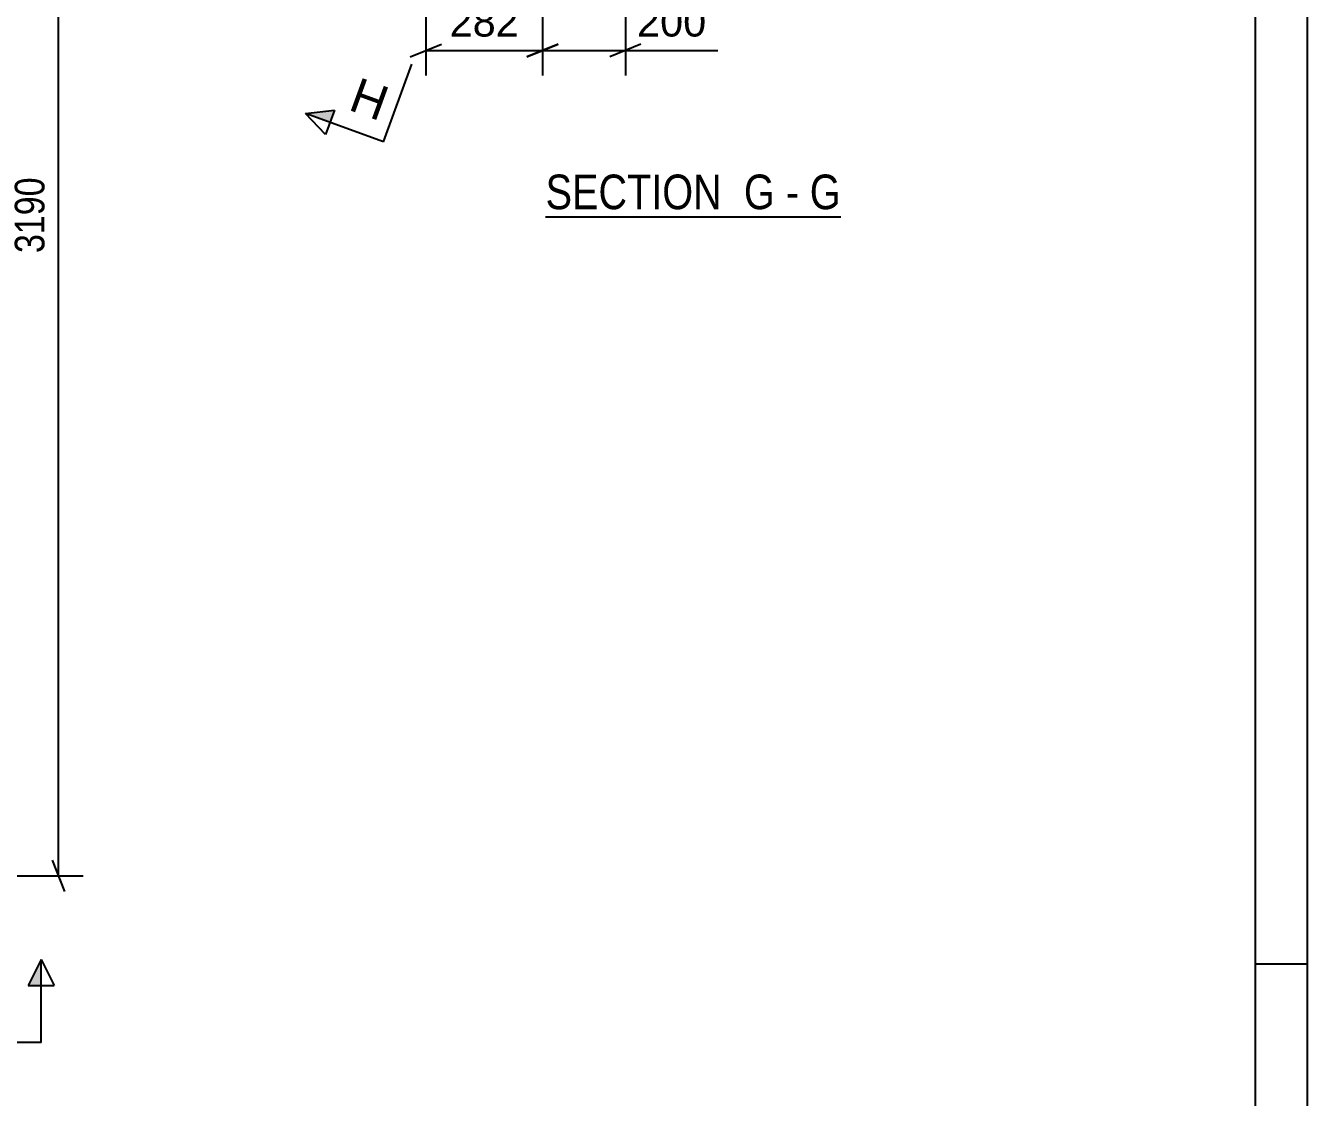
# Model space of a CAD drawing. Header units: millimetres. Extents: x -91 to 750, y -434 to 160.
# Drawn here: x 626.3 to 750, y -149 to -45.5 of the extents above; entities that cross this region are included whole.
import ezdxf

# ---------------------------------------------------------------- set-up
doc = ezdxf.new("R2010")
doc.units = ezdxf.units.MM
doc.styles.add('Arial', font='ARIAL.TTF', dxfattribs={"height": 0.2})
doc.styles.add('Arial Narrow', font='ARIALN.TTF', dxfattribs={"height": 0.2})

# ---------------------------------------------------------------- blocks, each defined once
blk = doc.blocks.new('Unknown-761555327-1163')
at = {"color": 5, "linetype": 'Continuous'}
for p, q in [((750.04, -434.12), (750.04, 159.88)), ((745.04, -429.12), (745.04, 154.88)), ((750.04, -136.12), (745.04, -136.12))]:
    blk.add_line(p, q, dxfattribs=at)
blk = doc.blocks.new('Unknown-761555327-17 - 20374')
at = {"color": 6, "linetype": 'Continuous'}
blk.add_line((676.48, -63.98), (704.98, -63.98), dxfattribs=at)
at = {"color": 0, "linetype": 'Continuous'}
for points in [[(694.58, -63.23), (694.58, -59.73), (676.48, -59.73), (676.48, -63.23)], [(698.62, -63.23), (698.62, -59.73), (695.63, -59.73), (695.63, -63.23)], [(700.94, -63.23), (700.94, -59.73), (699.67, -59.73), (699.67, -63.23)], [(704.98, -63.23), (704.98, -59.73), (701.99, -59.73), (701.99, -63.23)]]:
    blk.add_wipeout(points, dxfattribs=at)
at = {"color": 7, "linetype": 'Continuous', "style": 'Arial Narrow'}
for s, p in [('SECTION ', (676.48, -63.23)), ('G', (695.63, -63.23)), ('G', (701.99, -63.23)), ('-', (699.67, -63.23))]:
    blk.add_text(s, height=3.34, dxfattribs=at).set_placement(p)
blk = doc.blocks.new('StraightDimension-761555327-4262 - 3828')
at = {"color": 7, "linetype": 'Continuous'}
for p, q in [((630.03, -1.5), (628.83, 1.5)), ((600.54, 0), (631.83, 0)), ((629.43, -127.6), (629.43, 0)), ((628.83, -126.1), (630.03, -129.1)), ((600.54, -127.6), (631.83, -127.6))]:
    blk.add_line(p, q, dxfattribs=at)
at = {"color": 0}
blk.add_wipeout([(628.68, -59.54), (624.48, -59.54), (624.48, -68.06), (628.68, -68.06)], dxfattribs=at)
at = {"color": 3, "style": 'Arial Narrow'}
blk.add_text('3190', height=2.863, rotation=90.0002, dxfattribs=at).set_placement((628.08, -67.46))
blk = doc.blocks.new('StraightDimension-761555327-21163 - 20374')
at = {"color": 7, "linetype": 'Continuous'}
for p, q in [((684.18, -35.33), (684.18, -50.31)), ((676.18, -35.99), (676.18, -50.31)), ((674.68, -48.51), (677.68, -47.31)), ((676.18, -47.91), (684.18, -47.91)), ((685.68, -47.31), (682.68, -48.51)), ((684.18, -47.91), (693.1, -47.91)), ((684.18, -47.91), (693.1, -47.91))]:
    blk.add_line(p, q, dxfattribs=at)
at = {"color": 0}
blk.add_wipeout([(692.58, -47.16), (692.58, -42.96), (684.71, -42.96), (684.71, -47.16)], dxfattribs=at)
at = {"color": 3, "style": 'Arial'}
blk.add_text('200', height=2.865, dxfattribs=at).set_placement((685.31, -46.56))
blk = doc.blocks.new('StraightDimension-761555327-21164 - 20374')
at = {"color": 7, "linetype": 'Continuous'}
for p, q in [((664.91, -31.88), (664.91, -50.31)), ((676.18, -35.99), (676.18, -50.31)), ((663.41, -48.51), (666.41, -47.31)), ((664.91, -47.91), (676.18, -47.91)), ((677.68, -47.31), (674.68, -48.51))]:
    blk.add_line(p, q, dxfattribs=at)
at = {"color": 0}
blk.add_wipeout([(674.48, -47.16), (674.48, -42.96), (666.61, -42.96), (666.61, -47.16)], dxfattribs=at)
at = {"color": 3, "style": 'Arial'}
blk.add_text('282', height=2.865, dxfattribs=at).set_placement((667.21, -46.56))
blk = doc.blocks.new('SectionMark-761555327-5016 - 3828')
at = {"linetype": 'Continuous'}
blk.add_hatch(color=6, dxfattribs=at).paths.add_polyline_path([(627.77, -138.19), (626.52, -138.19), (627.77, -135.69)])
at = {"color": 6, "linetype": 'Continuous'}
for p, q in [((627.77, -135.69), (626.52, -138.19)), ((627.77, -143.69), (627.77, -135.69)), ((627.77, -135.69), (629.02, -138.19)), ((626.52, -138.19), (629.02, -138.19)), ((627.77, -143.69), (619.77, -143.69))]:
    blk.add_line(p, q, dxfattribs=at)
blk = doc.blocks.new('SectionMark-761555327-21672 - 20374')
at = {"linetype": 'Continuous'}
for points in [[(671.09, -12.43), (670.66, -13.61), (668.74, -11.58)], [(656.08, -53.68), (655.65, -54.85), (653.3, -54)]]:
    blk.add_hatch(color=6, dxfattribs=at).paths.add_polyline_path(points)
at = {"color": 6, "linetype": 'Continuous'}
for p, q in [((668.74, -11.58), (671.52, -11.26)), ((668.74, -11.58), (670.66, -13.61)), ((670.66, -13.61), (671.52, -11.26)), ((653.3, -54), (656.08, -53.68)), ((655.22, -56.03), (653.3, -54)), ((656.08, -53.68), (655.22, -56.03))]:
    blk.add_line(p, q, dxfattribs=at)
at = {"color": 0, "linetype": 'Continuous'}
for points in [[(673.52, -18.9), (674.72, -15.62), (671.55, -14.46), (670.36, -17.75)], [(660.48, -54.75), (661.67, -51.46), (658.51, -50.31), (657.31, -53.59)]]:
    blk.add_wipeout(points, dxfattribs=at)
at = {"color": 6, "linetype": 'Continuous'}
for p, q in [((676.26, -14.31), (668.74, -11.58)), ((676.26, -14.31), (673.52, -21.83)), ((660.82, -56.73), (663.55, -49.22)), ((660.82, -56.73), (653.3, -54))]:
    blk.add_line(p, q, dxfattribs=at)
at = {"color": 3, "linetype": 'Continuous', "style": 'Arial'}
for p in [(670.36, -17.75), (657.31, -53.59)]:
    blk.add_text('H', height=3.34, rotation=-20.002, dxfattribs=at).set_placement(p)

msp = doc.modelspace()

# ---------------------------------------------------------------- block references
msp.add_blockref('Unknown-761555327-1163', (0, 0))

# ---------------------------------------------------------------- next in the draw order: block references
for name in ['StraightDimension-761555327-4262 - 3828', 'StraightDimension-761555327-21163 - 20374', 'Unknown-761555327-17 - 20374', 'SectionMark-761555327-5016 - 3828']:
    msp.add_blockref(name, (0, 0))

# ---------------------------------------------------------------- next in the draw order: block references
msp.add_blockref('StraightDimension-761555327-21164 - 20374', (0, 0))

# ---------------------------------------------------------------- next in the draw order: block references
msp.add_blockref('SectionMark-761555327-21672 - 20374', (0, 0))

doc.saveas('drawing.dxf')
